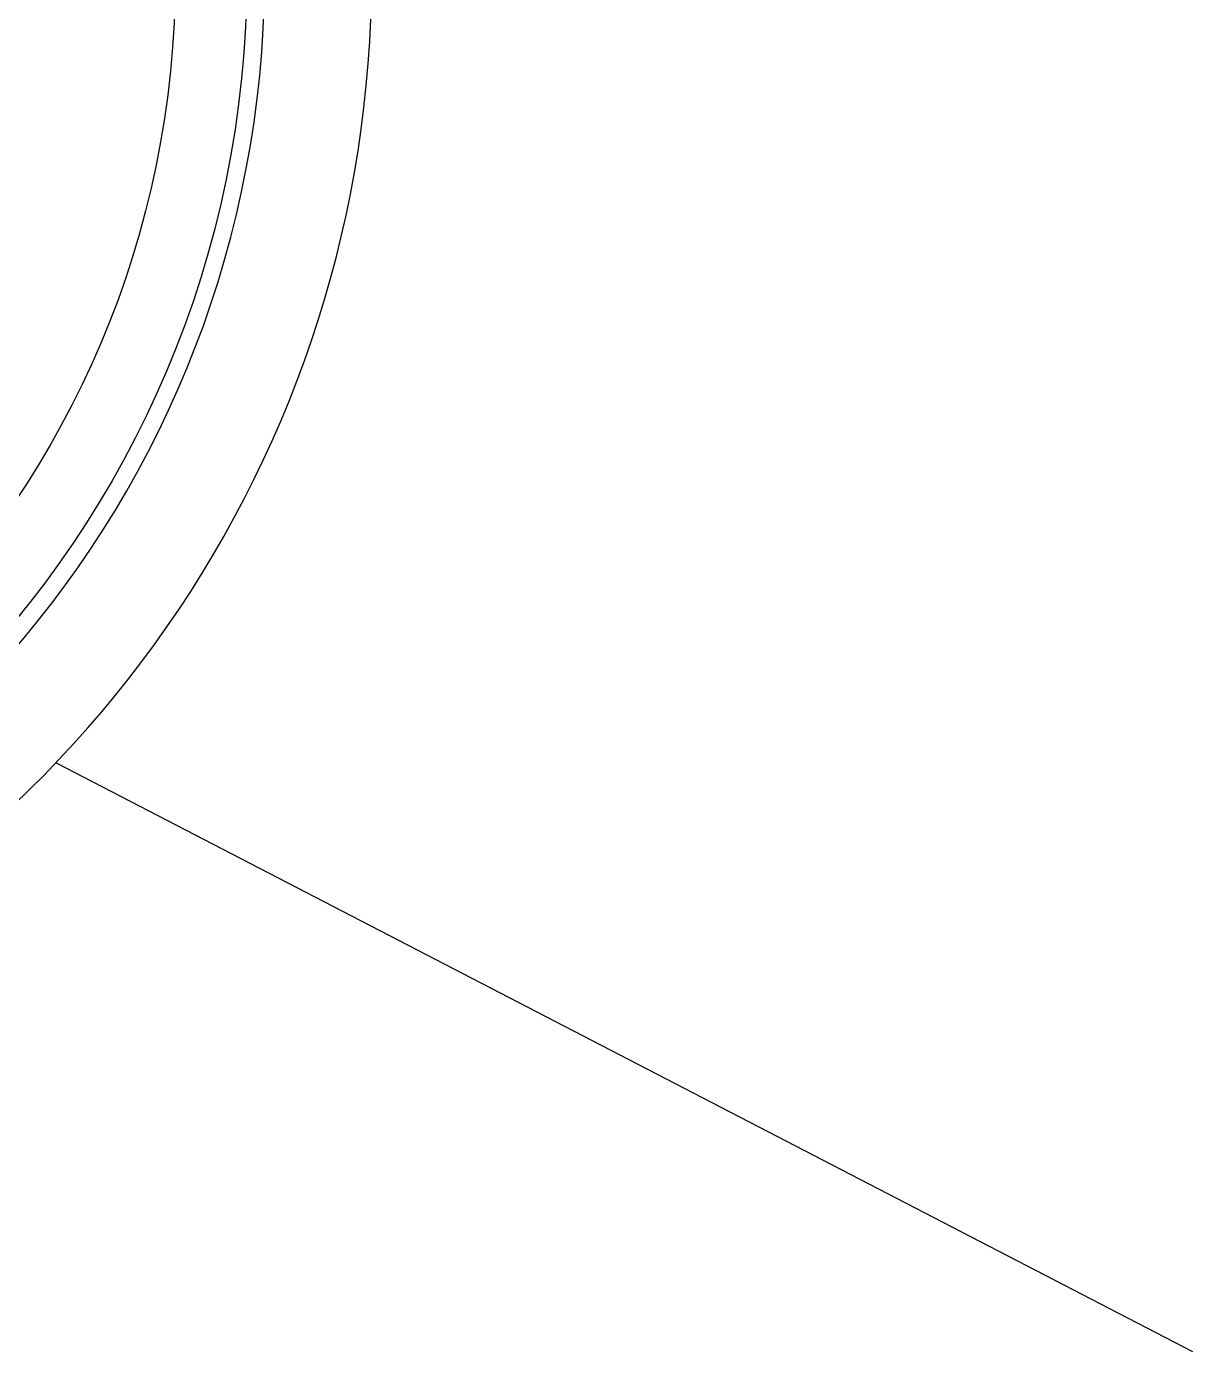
# Model space of a CAD drawing. Extents: x 1725261 to 1937680, y 860327 to 1571294.
# Drawn here: x 1847345 to 1848105, y 1246824 to 1247687 of the extents above; entities that cross this region are included whole.
import ezdxf

# ---------------------------------------------------------------- set-up
doc = ezdxf.new("R2010")
doc.units = 0
doc.header["$LTSCALE"] = 1000
doc.header["$MEASUREMENT"] = 0
doc.styles.get("Standard").update_dxf_attribs({"font": 'gbenor.shx', "bigfont": 'gbcbig.shx'})
doc.dimstyles.get("Standard").update_dxf_attribs({"dimtxt": 0.18, "dimasz": 0.18, "dimexe": 0.18, "dimexo": 0.0625, "dimgap": 0.09, "dimtad": 0, "dimtih": 1, "dimtoh": 1, "dimdec": 4, "dimzin": 0, "dimdsep": 46, "dimtxsty": 'Standard', "dimcen": 0.09, "dimadec": 0, "dimazin": 0, "dimtfac": 1, "dimtdec": 4, "dimtofl": 0, "dimtmove": 0, "dimatfit": 3, "dimfxl": 0, "dimtolj": 1, "dimtzin": 0, "dimarcsym": 0})

msp = doc.modelspace()

# ---------------------------------------------------------------- linework, layer by layer
at = {"linetype": 'Continuous'}
for radius in [662.11, 615.65]:
    msp.add_circle((1846826.69, 1247720.86), radius, dxfattribs=at)
for radius, start, end in [(743.42, 290.31751, 69.68249), (673.73, 109, 71)]:
    msp.add_arc((1846826.69, 1247720.86), radius, start, end, dxfattribs=at)

# ---------------------------------------------------------------- leaders
msp.add_leader([(1847364.6, 1247207.7), (1848104.54, 1246824.4)], dimstyle='Standard', override={"dimgap": 20, "dimtad": 0})

doc.saveas('drawing.dxf')
